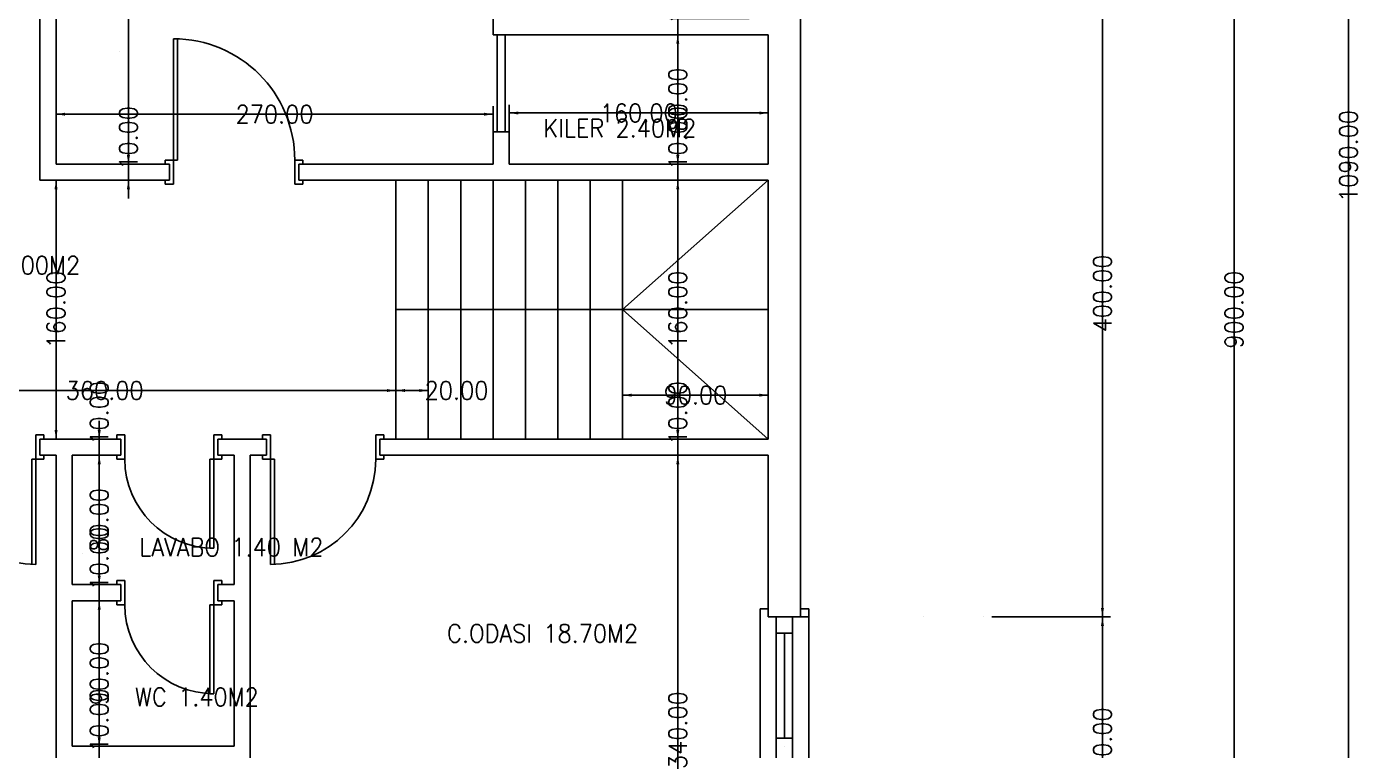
# Model space of a CAD drawing. Header units: millimetres. Extents: x -298 to 14912, y -1297 to 14957.
# Drawn here: x 6672 to 14912, y 2710 to 7185 of the extents above; entities that cross this region are included whole.
import ezdxf

# ---------------------------------------------------------------- set-up
doc = ezdxf.new("R2010")
doc.units = ezdxf.units.MM
doc.layers.get('0').update_dxf_attribs({"linetype": 'CONTINUOUS'})
doc.layers.add('DIMENSIONS', color=3, linetype='CONTINUOUS')
doc.styles.get("Standard").update_dxf_attribs({"font": 'STANDARD'})
doc.dimstyles.get("Standard").update_dxf_attribs({"dimtxt": 112, "dimasz": 56, "dimexe": 50, "dimexo": 50, "dimgap": 0.0625, "dimtad": 0, "dimtoh": 1, "dimdec": 4, "dimzin": 1, "dimdsep": 46, "dimtxsty": 'STANDARD', "dimcen": 0.09, "dimadec": 0, "dimazin": 0, "dimtfac": 1, "dimtdec": 4, "dimtofl": 0, "dimtmove": 0, "dimatfit": 3, "dimfxl": 1, "dimtolj": 1, "dimtzin": 0, "dimarcsym": 0})

# ---------------------------------------------------------------- blocks, each defined once
blk = doc.blocks.new('*D7')
at = {"layer": 'DIMENSIONS', "color": 0, "linetype": 'ByBlock', "lineweight": -2}
for p, q in [((11136.5, 4534.7), (10645.1, 4534.7)), ((10695.1, 1134.7), (10695.1, 4534.7)), ((11136.5, 1134.7), (10645.1, 1134.7))]:
    blk.add_line(p, q, dxfattribs=at)
for points in [[(10695.1, 4534.7), (10704.4, 4478.7), (10685.7, 4478.7)], [(10695.1, 1134.7), (10685.7, 1190.7), (10704.4, 1190.7)]]:
    blk.add_solid(points, dxfattribs=at)
at = {"layer": 'DIMENSIONS', "color": 0, "linetype": 'CONTINUOUS', "lineweight": -2, "insert": (10695.1, 2834.7), "char_height": 112, "width": 448, "attachment_point": 5, "rotation": 90}
blk.add_mtext('340.00', dxfattribs=at)
blk = doc.blocks.new('*D8')
at = {"layer": 'DIMENSIONS', "color": 0, "linetype": 'ByBlock', "lineweight": -2}
for p, q in [((10695.1, 4422.7), (10695.1, 4746.7)), ((11136.5, 4634.7), (10645.1, 4634.7)), ((11136.5, 4534.7), (10645.1, 4534.7))]:
    blk.add_line(p, q, dxfattribs=at)
for points in [[(10695.1, 4634.7), (10685.7, 4690.7), (10704.4, 4690.7)], [(10695.1, 4534.7), (10704.4, 4478.7), (10685.7, 4478.7)]]:
    blk.add_solid(points, dxfattribs=at)
at = {"layer": 'DIMENSIONS', "color": 0, "linetype": 'CONTINUOUS', "lineweight": -2, "insert": (10695.1, 4796.5), "char_height": 112, "width": 323.556, "attachment_point": 5, "rotation": 90}
blk.add_mtext('10.00', dxfattribs=at)
blk = doc.blocks.new('*D9')
at = {"layer": 'DIMENSIONS', "color": 0, "linetype": 'ByBlock', "lineweight": -2}
for p, q in [((11136.5, 6234.7), (10645.1, 6234.7)), ((10695.1, 4634.7), (10695.1, 6234.7)), ((11136.5, 4634.7), (10645.1, 4634.7))]:
    blk.add_line(p, q, dxfattribs=at)
for points in [[(10695.1, 6234.7), (10704.4, 6178.7), (10685.7, 6178.7)], [(10695.1, 4634.7), (10685.7, 4690.7), (10704.4, 4690.7)]]:
    blk.add_solid(points, dxfattribs=at)
at = {"layer": 'DIMENSIONS', "color": 0, "linetype": 'CONTINUOUS', "lineweight": -2, "insert": (10695.1, 5434.7), "char_height": 112, "width": 410.667, "attachment_point": 5, "rotation": 90}
blk.add_mtext('160.00', dxfattribs=at)
blk = doc.blocks.new('*D10')
at = {"layer": 'DIMENSIONS', "color": 0, "linetype": 'ByBlock', "lineweight": -2}
for p, q in [((10695.1, 6122.7), (10695.1, 6446.7)), ((11136.5, 6334.7), (10645.1, 6334.7)), ((11136.5, 6234.7), (10645.1, 6234.7))]:
    blk.add_line(p, q, dxfattribs=at)
for points in [[(10695.1, 6334.7), (10685.7, 6390.7), (10704.4, 6390.7)], [(10695.1, 6234.7), (10704.4, 6178.7), (10685.7, 6178.7)]]:
    blk.add_solid(points, dxfattribs=at)
at = {"layer": 'DIMENSIONS', "color": 0, "linetype": 'CONTINUOUS', "lineweight": -2, "insert": (10695.1, 6496.5), "char_height": 112, "width": 323.556, "attachment_point": 5, "rotation": 90}
blk.add_mtext('10.00', dxfattribs=at)
blk = doc.blocks.new('*D11')
at = {"layer": 'DIMENSIONS', "color": 0, "linetype": 'ByBlock', "lineweight": -2}
for p, q in [((11136.5, 7134.7), (10645.1, 7134.7)), ((10695.1, 6334.7), (10695.1, 7134.7)), ((11136.5, 6334.7), (10645.1, 6334.7))]:
    blk.add_line(p, q, dxfattribs=at)
for points in [[(10695.1, 7134.7), (10704.4, 7078.7), (10685.7, 7078.7)], [(10695.1, 6334.7), (10685.7, 6390.7), (10704.4, 6390.7)]]:
    blk.add_solid(points, dxfattribs=at)
at = {"layer": 'DIMENSIONS', "color": 0, "linetype": 'CONTINUOUS', "lineweight": -2, "insert": (10695.1, 6734.7), "char_height": 112, "width": 348.444, "attachment_point": 5, "rotation": 90}
blk.add_mtext('80.00', dxfattribs=at)
blk = doc.blocks.new('*D12')
at = {"layer": 'DIMENSIONS', "color": 0, "linetype": 'ByBlock', "lineweight": -2}
for p, q in [((10695.1, 7022.7), (10695.1, 7346.7)), ((11136.5, 7234.7), (10645.1, 7234.7)), ((11136.5, 7134.7), (10645.1, 7134.7))]:
    blk.add_line(p, q, dxfattribs=at)
for points in [[(10695.1, 7234.7), (10685.7, 7290.7), (10704.4, 7290.7)], [(10695.1, 7134.7), (10704.4, 7078.7), (10685.7, 7078.7)]]:
    blk.add_solid(points, dxfattribs=at)
at = {"layer": 'DIMENSIONS', "color": 0, "linetype": 'CONTINUOUS', "lineweight": -2, "insert": (10695.1, 7396.5), "char_height": 112, "width": 323.556, "attachment_point": 5, "rotation": 90}
blk.add_mtext('10.00', dxfattribs=at)
blk = doc.blocks.new('*D37')
at = {"layer": 'DIMENSIONS', "color": 0, "linetype": 'ByBlock', "lineweight": -2}
for p, q in [((7120.8, 4746.7), (7120.8, 4422.7)), ((7069.6, 4634.7), (7170.8, 4634.7)), ((7069.6, 4534.7), (7170.8, 4534.7))]:
    blk.add_line(p, q, dxfattribs=at)
for points in [[(7120.8, 4634.7), (7111.4, 4690.7), (7130.1, 4690.7)], [(7120.8, 4534.7), (7130.1, 4478.7), (7111.4, 4478.7)]]:
    blk.add_solid(points, dxfattribs=at)
at = {"layer": 'DIMENSIONS', "color": 0, "linetype": 'CONTINUOUS', "lineweight": -2, "insert": (7120.8, 4796.5), "char_height": 112, "width": 323.556, "attachment_point": 5, "rotation": 90}
blk.add_mtext('10.00', dxfattribs=at)
blk = doc.blocks.new('*D38')
at = {"layer": 'DIMENSIONS', "color": 0, "linetype": 'ByBlock', "lineweight": -2}
for p, q in [((7069.6, 4534.7), (7170.8, 4534.7)), ((7120.8, 4534.7), (7120.8, 3734.7)), ((7069.6, 3734.7), (7170.8, 3734.7))]:
    blk.add_line(p, q, dxfattribs=at)
for points in [[(7120.8, 4534.7), (7130.1, 4478.7), (7111.4, 4478.7)], [(7120.8, 3734.7), (7111.4, 3790.7), (7130.1, 3790.7)]]:
    blk.add_solid(points, dxfattribs=at)
at = {"layer": 'DIMENSIONS', "color": 0, "linetype": 'CONTINUOUS', "lineweight": -2, "insert": (7120.8, 4134.7), "char_height": 112, "width": 348.444, "attachment_point": 5, "rotation": 90}
blk.add_mtext('80.00', dxfattribs=at)
blk = doc.blocks.new('*D39')
at = {"layer": 'DIMENSIONS', "color": 0, "linetype": 'ByBlock', "lineweight": -2}
for p, q in [((7120.8, 3846.7), (7120.8, 3522.7)), ((7069.6, 3734.7), (7170.8, 3734.7)), ((7069.6, 3634.7), (7170.8, 3634.7))]:
    blk.add_line(p, q, dxfattribs=at)
for points in [[(7120.8, 3734.7), (7111.4, 3790.7), (7130.1, 3790.7)], [(7120.8, 3634.7), (7130.1, 3578.7), (7111.4, 3578.7)]]:
    blk.add_solid(points, dxfattribs=at)
at = {"layer": 'DIMENSIONS', "color": 0, "linetype": 'CONTINUOUS', "lineweight": -2, "insert": (7120.8, 3896.5), "char_height": 112, "width": 323.556, "attachment_point": 5, "rotation": 90}
blk.add_mtext('10.00', dxfattribs=at)
blk = doc.blocks.new('*D40')
at = {"layer": 'DIMENSIONS', "color": 0, "linetype": 'ByBlock', "lineweight": -2}
for p, q in [((7069.6, 3634.7), (7170.8, 3634.7)), ((7120.8, 3634.7), (7120.8, 2734.7)), ((7069.6, 2734.7), (7170.8, 2734.7))]:
    blk.add_line(p, q, dxfattribs=at)
for points in [[(7120.8, 3634.7), (7130.1, 3578.7), (7111.4, 3578.7)], [(7120.8, 2734.7), (7111.4, 2790.7), (7130.1, 2790.7)]]:
    blk.add_solid(points, dxfattribs=at)
at = {"layer": 'DIMENSIONS', "color": 0, "linetype": 'CONTINUOUS', "lineweight": -2, "insert": (7120.8, 3184.7), "char_height": 112, "width": 348.444, "attachment_point": 5, "rotation": 90}
blk.add_mtext('90.00', dxfattribs=at)
blk = doc.blocks.new('*D41')
at = {"layer": 'DIMENSIONS', "color": 0, "linetype": 'ByBlock', "lineweight": -2}
for p, q in [((7120.8, 2846.7), (7120.8, 2522.7)), ((7069.6, 2734.7), (7170.8, 2734.7)), ((7069.6, 2634.7), (7170.8, 2634.7))]:
    blk.add_line(p, q, dxfattribs=at)
for points in [[(7120.8, 2734.7), (7111.4, 2790.7), (7130.1, 2790.7)], [(7120.8, 2634.7), (7130.1, 2578.7), (7111.4, 2578.7)]]:
    blk.add_solid(points, dxfattribs=at)
at = {"layer": 'DIMENSIONS', "color": 0, "linetype": 'CONTINUOUS', "lineweight": -2, "insert": (7120.8, 2896.5), "char_height": 112, "width": 323.556, "attachment_point": 5, "rotation": 90}
blk.add_mtext('10.00', dxfattribs=at)
blk = doc.blocks.new('*D46')
at = {"layer": 'DIMENSIONS', "color": 0, "linetype": 'ByBlock', "lineweight": -2}
for p, q in [((5353.9, 4684.7), (5353.9, 4984.7)), ((8953.9, 4684.7), (8953.9, 4984.7)), ((5353.9, 4934.7), (8953.9, 4934.7))]:
    blk.add_line(p, q, dxfattribs=at)
for points in [[(5353.9, 4934.7), (5409.9, 4944), (5409.9, 4925.4)], [(8953.9, 4934.7), (8897.9, 4925.4), (8897.9, 4944)]]:
    blk.add_solid(points, dxfattribs=at)
at = {"layer": 'DIMENSIONS', "color": 0, "linetype": 'CONTINUOUS', "lineweight": -2, "insert": (7153.9, 4934.7), "char_height": 112, "width": 435.556, "attachment_point": 5}
blk.add_mtext('360.00', dxfattribs=at)
blk = doc.blocks.new('*D47')
at = {"layer": 'DIMENSIONS', "color": 0, "linetype": 'ByBlock', "lineweight": -2}
for p, q in [((8953.9, 4856.4), (8953.9, 4984.7)), ((9153.9, 4856.4), (9153.9, 4984.7)), ((8953.9, 4934.7), (9153.9, 4934.7))]:
    blk.add_line(p, q, dxfattribs=at)
for points in [[(8953.9, 4934.7), (9009.9, 4944), (9009.9, 4925.4)], [(9153.9, 4934.7), (9097.9, 4925.4), (9097.9, 4944)]]:
    blk.add_solid(points, dxfattribs=at)
at = {"layer": 'DIMENSIONS', "color": 0, "linetype": 'CONTINUOUS', "lineweight": -2, "insert": (9328.1, 4934.7), "char_height": 112, "width": 348.444, "attachment_point": 5}
blk.add_mtext('20.00', dxfattribs=at)
blk = doc.blocks.new('*D48')
at = {"layer": 'DIMENSIONS', "color": 0, "linetype": 'ByBlock', "lineweight": -2}
for p, q in [((10353.9, 4883.7), (10353.9, 4956)), ((11253.9, 4883.7), (11253.9, 4956)), ((10353.9, 4906), (11253.9, 4906))]:
    blk.add_line(p, q, dxfattribs=at)
for points in [[(10353.9, 4906), (10409.9, 4915.3), (10409.9, 4896.6)], [(11253.9, 4906), (11197.9, 4896.6), (11197.9, 4915.3)]]:
    blk.add_solid(points, dxfattribs=at)
at = {"layer": 'DIMENSIONS', "color": 0, "linetype": 'CONTINUOUS', "lineweight": -2, "insert": (10803.9, 4906), "char_height": 112, "width": 348.444, "attachment_point": 5}
blk.add_mtext('90.00', dxfattribs=at)
blk = doc.blocks.new('*D49')
at = {"layer": 'DIMENSIONS', "color": 0, "linetype": 'ByBlock', "lineweight": -2}
for p, q in [((6803.9, 6234.7), (6903.9, 6234.7)), ((6853.9, 4634.7), (6853.9, 6234.7)), ((6803.9, 4634.7), (6903.9, 4634.7))]:
    blk.add_line(p, q, dxfattribs=at)
for points in [[(6853.9, 6234.7), (6863.2, 6178.7), (6844.5, 6178.7)], [(6853.9, 4634.7), (6844.5, 4690.7), (6863.2, 4690.7)]]:
    blk.add_solid(points, dxfattribs=at)
at = {"layer": 'DIMENSIONS', "color": 0, "linetype": 'CONTINUOUS', "lineweight": -2, "insert": (6853.9, 5434.7), "char_height": 112, "width": 410.667, "attachment_point": 5, "rotation": 90}
blk.add_mtext('160.00', dxfattribs=at)
blk = doc.blocks.new('*D50')
at = {"layer": 'DIMENSIONS', "color": 0, "linetype": 'ByBlock', "lineweight": -2}
for p, q in [((9653.9, 6384.7), (9653.9, 6700.8)), ((11253.9, 6384.7), (11253.9, 6700.8)), ((9653.9, 6650.8), (11253.9, 6650.8))]:
    blk.add_line(p, q, dxfattribs=at)
for points in [[(9653.9, 6650.8), (9709.9, 6660.1), (9709.9, 6641.4)], [(11253.9, 6650.8), (11197.9, 6641.4), (11197.9, 6660.1)]]:
    blk.add_solid(points, dxfattribs=at)
at = {"layer": 'DIMENSIONS', "color": 0, "linetype": 'CONTINUOUS', "lineweight": -2, "insert": (10453.9, 6650.8), "char_height": 112, "width": 410.667, "attachment_point": 5}
blk.add_mtext('160.00', dxfattribs=at)
blk = doc.blocks.new('*D51')
at = {"layer": 'DIMENSIONS', "color": 0, "linetype": 'ByBlock', "lineweight": -2}
for p, q in [((7301, 6122.7), (7301, 6446.7)), ((7293.7, 6334.7), (7351, 6334.7)), ((7293.7, 6234.7), (7351, 6234.7))]:
    blk.add_line(p, q, dxfattribs=at)
for points in [[(7301, 6334.7), (7291.7, 6390.7), (7310.4, 6390.7)], [(7301, 6234.7), (7310.4, 6178.7), (7291.7, 6178.7)]]:
    blk.add_solid(points, dxfattribs=at)
at = {"layer": 'DIMENSIONS', "color": 0, "linetype": 'CONTINUOUS', "lineweight": -2, "insert": (7301, 6496.5), "char_height": 112, "width": 323.556, "attachment_point": 5, "rotation": 90}
blk.add_mtext('10.00', dxfattribs=at)
blk = doc.blocks.new('*D52')
at = {"layer": 'DIMENSIONS', "color": 0, "linetype": 'ByBlock', "lineweight": -2}
for p, q in [((7293.7, 9734.7), (7351, 9734.7)), ((7301, 6334.7), (7301, 9734.7)), ((7293.7, 6334.7), (7351, 6334.7))]:
    blk.add_line(p, q, dxfattribs=at)
for points in [[(7301, 9734.7), (7310.4, 9678.7), (7291.7, 9678.7)], [(7301, 6334.7), (7291.7, 6390.7), (7310.4, 6390.7)]]:
    blk.add_solid(points, dxfattribs=at)
at = {"layer": 'DIMENSIONS', "color": 0, "linetype": 'CONTINUOUS', "lineweight": -2, "insert": (7301, 8034.7), "char_height": 112, "width": 448, "attachment_point": 5, "rotation": 90}
blk.add_mtext('340.00', dxfattribs=at)
blk = doc.blocks.new('*D56')
at = {"layer": 'DIMENSIONS', "color": 0, "linetype": 'ByBlock', "lineweight": -2}
for p, q in [((6853.9, 6384.7), (6853.9, 6693.3)), ((9553.9, 6384.7), (9553.9, 6693.3)), ((6853.9, 6643.3), (9553.9, 6643.3))]:
    blk.add_line(p, q, dxfattribs=at)
for points in [[(6853.9, 6643.3), (6909.9, 6652.6), (6909.9, 6634)], [(9553.9, 6643.3), (9497.9, 6634), (9497.9, 6652.6)]]:
    blk.add_solid(points, dxfattribs=at)
at = {"layer": 'DIMENSIONS', "color": 0, "linetype": 'CONTINUOUS', "lineweight": -2, "insert": (8203.9, 6643.3), "char_height": 112, "width": 435.556, "attachment_point": 5}
blk.add_mtext('270.00', dxfattribs=at)
blk = doc.blocks.new('*D86')
at = {"layer": 'DIMENSIONS', "color": 0, "linetype": 'ByBlock', "lineweight": -2}
for p, q in [((12634.9, 7534.7), (13368.6, 7534.7)), ((13318.6, 7534.7), (13318.6, 3534.7)), ((12634.9, 3534.7), (13368.6, 3534.7))]:
    blk.add_line(p, q, dxfattribs=at)
for points in [[(13318.6, 7534.7), (13327.9, 7478.7), (13309.3, 7478.7)], [(13318.6, 3534.7), (13309.3, 3590.7), (13327.9, 3590.7)]]:
    blk.add_solid(points, dxfattribs=at)
at = {"layer": 'DIMENSIONS', "color": 0, "linetype": 'CONTINUOUS', "lineweight": -2, "insert": (13318.6, 5534.7), "char_height": 112, "width": 448, "attachment_point": 5, "rotation": 90}
blk.add_mtext('400.00', dxfattribs=at)
blk = doc.blocks.new('*D87')
at = {"layer": 'DIMENSIONS', "color": 0, "linetype": 'ByBlock', "lineweight": -2}
for p, q in [((12634.9, 3534.7), (13368.6, 3534.7)), ((13318.6, 3534.7), (13318.6, 1934.7)), ((12634.9, 1934.7), (13368.6, 1934.7))]:
    blk.add_line(p, q, dxfattribs=at)
for points in [[(13318.6, 3534.7), (13327.9, 3478.7), (13309.3, 3478.7)], [(13318.6, 1934.7), (13309.3, 1990.7), (13327.9, 1990.7)]]:
    blk.add_solid(points, dxfattribs=at)
at = {"layer": 'DIMENSIONS', "color": 0, "linetype": 'CONTINUOUS', "lineweight": -2, "insert": (13318.6, 2734.7), "char_height": 112, "width": 410.667, "attachment_point": 5, "rotation": 90}
blk.add_mtext('160.00', dxfattribs=at)
blk = doc.blocks.new('*D91')
at = {"layer": 'DIMENSIONS', "color": 0, "linetype": 'ByBlock', "lineweight": -2}
for p, q in [((13754.8, 9934.7), (14181.7, 9934.7)), ((14131.7, 9934.7), (14131.7, 934.7)), ((13754.8, 934.7), (14181.7, 934.7))]:
    blk.add_line(p, q, dxfattribs=at)
for points in [[(14131.7, 9934.7), (14141, 9878.7), (14122.3, 9878.7)], [(14131.7, 934.7), (14122.3, 990.7), (14141, 990.7)]]:
    blk.add_solid(points, dxfattribs=at)
at = {"layer": 'DIMENSIONS', "color": 0, "linetype": 'CONTINUOUS', "lineweight": -2, "insert": (14131.7, 5434.7), "char_height": 112, "width": 435.556, "attachment_point": 5, "rotation": 90}
blk.add_mtext('900.00', dxfattribs=at)
blk = doc.blocks.new('*D92')
at = {"layer": 'DIMENSIONS', "color": 0, "linetype": 'ByBlock', "lineweight": -2}
for p, q in [((14181.7, 11834.7), (14888.4, 11834.7)), ((14838.4, 11834.7), (14838.4, 934.7)), ((14181.7, 934.7), (14888.4, 934.7))]:
    blk.add_line(p, q, dxfattribs=at)
for points in [[(14838.4, 11834.7), (14847.7, 11778.7), (14829, 11778.7)], [(14838.4, 934.7), (14829, 990.7), (14847.7, 990.7)]]:
    blk.add_solid(points, dxfattribs=at)
at = {"layer": 'DIMENSIONS', "color": 0, "linetype": 'CONTINUOUS', "lineweight": -2, "insert": (14838.4, 6384.7), "char_height": 112, "width": 497.778, "attachment_point": 5, "rotation": 90}
blk.add_mtext('1090.00', dxfattribs=at)

msp = doc.modelspace()

# ---------------------------------------------------------------- linework, layer by layer
at = {"linetype": 'CONTINUOUS'}
for p, q in [((6753.8612, 11234.7006), (6753.8612, 6234.7006)), ((6853.8612, 9734.7006), (6853.8612, 6334.7006)), ((11453.8612, 3534.7006), (11453.8612, 7534.7006)), ((9553.8612, 7134.7006), (9553.8612, 7234.7006)), ((7578.8612, 6359.7006), (7578.8612, 7109.7006)), ((7603.8612, 6359.7006), (7603.8612, 7109.7006)), ((9653.8612, 7134.7006), (9553.8612, 7134.7006)), ((9553.8612, 7134.7006), (9553.8612, 7134.7006)), ((9553.8612, 7134.7006), (9553.8612, 7134.7006)), ((9578.8612, 7134.7006), (9578.8612, 7134.7006)), ((9578.8612, 7134.7006), (9578.8612, 6534.7006)), ((9628.8612, 7134.7006), (9628.8612, 7134.7006)), ((9628.8612, 7134.7006), (9628.8612, 6534.7006)), ((9653.8612, 7134.7006), (9653.8612, 7134.7006)), ((9653.8612, 7134.7006), (11253.8612, 7134.7006)), ((9653.8612, 7134.7006), (9653.8612, 7134.7006)), ((9653.8612, 7134.7006), (9653.8612, 7134.7006)), ((9653.8612, 7134.7006), (9653.8612, 7134.7006)), ((9653.8612, 7134.7006), (9653.8612, 7134.7006)), ((9653.8612, 7134.7006), (9653.8612, 7134.7006)), ((11186.4525, 7134.7006), (11186.4525, 7134.7006)), ((11186.4525, 7134.7006), (11186.4525, 7134.7006)), ((11253.8612, 7134.7006), (11253.8612, 7134.7006)), ((11253.8612, 6334.7006), (11253.8612, 7134.7006)), ((11253.8612, 7134.7006), (11253.8612, 7134.7006)), ((11453.8612, 7134.7006), (11453.8612, 7134.7006)), ((7243.6774, 7030.6341), (7243.6774, 7030.6341)), ((7243.6774, 7030.6341), (7243.6774, 7030.6341)), ((9578.8612, 6650.7712), (9578.8612, 6650.7712)), ((9578.8612, 6650.7712), (9578.8612, 6650.7712)), ((9628.8612, 6650.7712), (9628.8612, 6650.7712)), ((9628.8612, 6650.7712), (9628.8612, 6650.7712)), ((11253.8612, 6650.7712), (11253.8612, 6650.7712)), ((11253.8612, 6650.7712), (11253.8612, 6650.7712)), ((11453.8612, 6650.7712), (11453.8612, 6650.7712)), ((9653.8612, 6534.7006), (9553.8612, 6534.7006)), ((9553.8612, 6534.7006), (9553.8612, 6334.7006)), ((9653.8612, 6534.7006), (9653.8612, 6534.7006)), ((9653.8612, 6534.7006), (9653.8612, 6534.7006)), ((9653.8612, 6534.7006), (9653.8612, 6334.7006)), ((7578.8612, 6359.7006), (7528.8612, 6359.7006)), ((7528.8612, 6359.7006), (7528.8612, 6334.7006)), ((7578.8612, 6209.7006), (7578.8612, 6359.7006)), ((7578.8612, 6359.7006), (7578.8612, 6359.7006)), ((7578.8612, 6359.7006), (7578.8612, 6359.7006)), ((7603.8612, 6359.7006), (7578.8612, 6359.7006)), ((8378.8612, 6359.7006), (8328.8612, 6359.7006)), ((8328.8612, 6359.7006), (8328.8612, 6209.7006)), ((8378.8612, 6334.7006), (8378.8612, 6359.7006)), ((6753.8612, 6334.7006), (6753.8612, 6334.7006)), ((7553.8612, 6334.7006), (6853.8612, 6334.7006)), ((6853.8612, 6334.7006), (6853.8612, 6334.7006)), ((7243.6774, 6334.7006), (7243.6774, 6334.7006)), ((7243.6774, 6334.7006), (7243.6774, 6334.7006)), ((7553.8612, 6234.7006), (7553.8612, 6334.7006)), ((7553.8612, 6334.7006), (7553.8612, 6334.7006)), ((8353.8612, 6234.7006), (8353.8612, 6334.7006)), ((8353.8612, 6334.7006), (8853.8612, 6334.7006)), ((8353.8612, 6334.7006), (8378.8612, 6334.7006)), ((8853.8612, 6334.7006), (9553.8612, 6334.7006)), ((9553.8612, 6334.7006), (9553.8612, 6334.7006)), ((11253.8612, 6334.7006), (9653.8612, 6334.7006)), ((9653.8612, 6334.7006), (9653.8612, 6334.7006)), ((9653.8612, 6334.7006), (9653.8612, 6334.7006)), ((9653.8612, 6334.7006), (9653.8612, 6334.7006)), ((9653.8612, 6334.7006), (9653.8612, 6334.7006)), ((9653.8612, 6334.7006), (9653.8612, 6334.7006)), ((9653.8612, 6334.7006), (11253.8612, 6334.7006)), ((9653.8612, 6334.7006), (9653.8612, 6334.7006)), ((9653.8612, 6334.7006), (9653.8612, 6334.7006)), ((9653.8612, 6334.7006), (9653.8612, 6334.7006)), ((9653.8612, 6334.7006), (9653.8612, 6334.7006)), ((11186.4525, 6334.7006), (11186.4525, 6334.7006)), ((11186.4525, 6334.7006), (11186.4525, 6334.7006)), ((11186.4525, 6334.7006), (11186.4525, 6334.7006)), ((11186.4525, 6334.7006), (11186.4525, 6334.7006)), ((11186.4525, 6334.7006), (11186.4525, 6334.7006)), ((11253.8612, 6334.7006), (11253.8612, 6334.7006)), ((11253.8612, 6334.7006), (11253.8612, 6334.7006)), ((6753.8612, 6234.7006), (7553.8612, 6234.7006)), ((6853.8612, 6234.7006), (6853.8612, 6234.7006)), ((7243.6774, 6234.7006), (7243.6774, 6234.7006)), ((7243.6774, 6234.7006), (7243.6774, 6234.7006)), ((7553.8612, 6234.7006), (7528.8612, 6234.7006)), ((7528.8612, 6234.7006), (7528.8612, 6209.7006)), ((7528.8612, 6209.7006), (7578.8612, 6209.7006)), ((8328.8612, 6209.7006), (8353.8612, 6209.7006)), ((8853.8612, 6234.7006), (8353.8612, 6234.7006)), ((8353.8612, 6209.7006), (8378.8612, 6209.7006)), ((8378.8612, 6209.7006), (8378.8612, 6234.7006)), ((8378.8612, 6209.7006), (8378.8612, 6209.7006)), ((8853.8612, 6234.7006), (11253.8612, 6234.7006)), ((8953.8612, 4634.7006), (8953.8612, 6234.7006)), ((9153.8612, 4634.7006), (9153.8612, 6234.7006)), ((9353.8612, 4634.7006), (9353.8612, 6234.7006)), ((9553.8612, 4634.7006), (9553.8612, 6234.7006)), ((9653.8612, 6234.7006), (9653.8612, 6234.7006)), ((9753.8612, 4634.7006), (9753.8612, 6234.7006)), ((9953.8612, 4634.7006), (9953.8612, 6234.7006)), ((10153.8612, 4634.7006), (10153.8612, 6234.7006)), ((10353.8612, 4634.7006), (10353.8612, 6234.7006)), ((10353.8612, 5434.7006), (11253.8612, 6234.7006)), ((11186.4525, 6234.7006), (11186.4525, 6234.7006)), ((11186.4525, 6234.7006), (11186.4525, 6234.7006)), ((11253.8612, 4634.7006), (11253.8612, 6234.7006)), ((11186.4525, 6174.7817), (11186.4525, 6174.7817)), ((11186.4525, 6174.7817), (11186.4525, 6174.7817)), ((11253.8612, 5434.7006), (8953.8612, 5434.7006)), ((10353.8612, 5434.7006), (11253.8612, 4634.7006)), ((11186.4525, 5434.7006), (11186.4525, 5434.7006)), ((11186.4525, 5434.7006), (11186.4525, 5434.7006)), ((8953.8612, 4934.7006), (8953.8612, 4934.7006)), ((10353.8612, 4833.6956), (10353.8612, 4833.6956)), ((11253.8612, 4833.6956), (11253.8612, 4833.6956)), ((11453.8612, 4833.6956), (11453.8612, 4833.6956)), ((6728.8612, 4509.7006), (6728.8612, 4659.7006)), ((6728.8612, 4659.7006), (6753.8612, 4659.7006)), ((6753.8612, 4659.7006), (6778.8612, 4659.7006)), ((6753.8612, 4534.7006), (6753.8612, 4634.7006)), ((6753.8612, 4634.7006), (6853.8612, 4634.7006)), ((6778.8612, 4659.7006), (6778.8612, 4659.7006)), ((6778.8612, 4659.7006), (6778.8612, 4634.7006)), ((6853.8612, 4634.7006), (6953.8612, 4634.7006)), ((6853.8612, 4634.7006), (6853.8612, 4634.7006)), ((6853.8612, 4634.7006), (6853.8612, 4634.7006)), ((7053.8612, 4634.7006), (6953.8612, 4634.7006)), ((6953.8612, 4634.7006), (6953.8612, 4634.7006)), ((6953.8612, 4634.7006), (6953.8612, 4634.7006)), ((7019.618, 4634.7006), (7019.618, 4634.7006)), ((7053.8612, 4634.7006), (7253.8612, 4634.7006)), ((7053.8612, 4634.7006), (7053.8612, 4634.7006)), ((7053.8612, 4634.7006), (7053.8612, 4634.7006)), ((7253.8612, 4659.7006), (7228.8612, 4659.7006)), ((7228.8612, 4659.7006), (7228.8612, 4659.7006)), ((7228.8612, 4659.7006), (7228.8612, 4634.7006)), ((7278.8612, 4659.7006), (7253.8612, 4659.7006)), ((7253.8612, 4534.7006), (7253.8612, 4634.7006)), ((7278.8612, 4509.7006), (7278.8612, 4659.7006)), ((7828.8612, 4509.7006), (7828.8612, 4659.7006)), ((7828.8612, 4659.7006), (7853.8612, 4659.7006)), ((7853.8612, 4659.7006), (7878.8612, 4659.7006)), ((7853.8612, 4534.7006), (7853.8612, 4634.7006)), ((7853.8612, 4634.7006), (7953.8612, 4634.7006)), ((7878.8612, 4659.7006), (7878.8612, 4659.7006)), ((7878.8612, 4659.7006), (7878.8612, 4634.7006)), ((7953.8612, 4634.7006), (7953.8612, 4634.7006)), ((7953.8612, 4634.7006), (8153.8612, 4634.7006)), ((8153.8612, 4659.7006), (8128.8612, 4659.7006)), ((8128.8612, 4659.7006), (8128.8612, 4659.7006)), ((8128.8612, 4659.7006), (8128.8612, 4634.7006)), ((8178.8612, 4659.7006), (8153.8612, 4659.7006)), ((8153.8612, 4634.7006), (8153.8612, 4534.7006)), ((8178.8612, 4509.7006), (8178.8612, 4659.7006)), ((8828.8612, 4509.7006), (8828.8612, 4659.7006)), ((8828.8612, 4659.7006), (8878.8612, 4659.7006)), ((8853.8612, 4534.7006), (8853.8612, 4634.7006)), ((8853.8612, 4634.7006), (11253.8612, 4634.7006)), ((8878.8612, 4659.7006), (8878.8612, 4659.7006)), ((8878.8612, 4659.7006), (8878.8612, 4634.7006)), ((11186.4525, 4694.6194), (11186.4525, 4694.6194)), ((11186.4525, 4694.6194), (11186.4525, 4694.6194)), ((11186.4525, 4634.7006), (11186.4525, 4634.7006)), ((11186.4525, 4634.7006), (11186.4525, 4634.7006)), ((11253.8612, 4634.7006), (11253.8612, 4634.7006)), ((11253.8612, 4634.7006), (11253.8612, 4634.7006)), ((6853.8612, 4534.7006), (6753.8612, 4534.7006)), ((6753.8612, 4534.7006), (6778.8612, 4534.7006)), ((6778.8612, 4534.7006), (6778.8612, 4509.7006)), ((6853.8612, 1134.7006), (6853.8612, 4534.7006)), ((6853.8612, 4534.7006), (6853.8612, 4534.7006)), ((6853.8612, 4534.7006), (6853.8612, 4534.7006)), ((6853.8612, 4534.7006), (6853.8612, 4534.7006)), ((6853.8612, 4534.7006), (6853.8612, 4534.7006)), ((6853.8612, 4534.7006), (6853.8612, 4534.7006)), ((6953.8612, 4534.7006), (6953.8612, 4534.7006)), ((6953.8612, 4534.7006), (7053.8612, 4534.7006)), ((6953.8612, 4534.7006), (6953.8612, 4534.7006)), ((6953.8612, 4534.7006), (6953.8612, 3734.7006)), ((7019.618, 4534.7006), (7019.618, 4534.7006)), ((7019.618, 4534.7006), (7019.618, 4534.7006)), ((7253.8612, 4534.7006), (7053.8612, 4534.7006)), ((7053.8612, 4534.7006), (7053.8612, 4534.7006)), ((7053.8612, 4534.7006), (7053.8612, 4534.7006)), ((7253.8612, 4534.7006), (7228.8612, 4534.7006)), ((7228.8612, 4534.7006), (7228.8612, 4509.7006)), ((7253.8612, 4534.7006), (7253.8612, 4534.7006)), ((7253.8612, 4534.7006), (7253.8612, 4534.7006)), ((7953.8612, 4534.7006), (7853.8612, 4534.7006)), ((7853.8612, 4534.7006), (7878.8612, 4534.7006)), ((7878.8612, 4534.7006), (7878.8612, 4509.7006)), ((7953.8612, 4534.7006), (7953.8612, 4534.7006)), ((7953.8612, 4534.7006), (7953.8612, 4534.7006)), ((7953.8612, 3734.7006), (7953.8612, 4534.7006)), ((7953.8612, 4534.7006), (7953.8612, 4534.7006)), ((8053.8612, 4534.7006), (8053.8612, 4534.7006)), ((8153.8612, 4534.7006), (8053.8612, 4534.7006)), ((8053.8612, 4534.7006), (8053.8612, 4534.7006)), ((8053.8612, 4534.7006), (8053.8612, 4534.7006)), ((8053.8612, 4534.7006), (8053.8612, 4534.7006)), ((8053.8612, 4534.7006), (8053.8612, 4111.5721)), ((8153.8612, 4534.7006), (8128.8612, 4534.7006)), ((8128.8612, 4534.7006), (8128.8612, 4509.7006)), ((8153.8612, 4534.7006), (8153.8612, 4534.7006)), ((8853.8612, 4534.7006), (11253.8612, 4534.7006)), ((8853.8612, 4534.7006), (8878.8612, 4534.7006)), ((8878.8612, 4534.7006), (8878.8612, 4509.7006)), ((11186.4525, 4534.7006), (11186.4525, 4534.7006)), ((11186.4525, 4534.7006), (11186.4525, 4534.7006)), ((11253.8612, 3534.7006), (11253.8612, 4534.7006)), ((11253.8612, 4534.7006), (11253.8612, 4534.7006)), ((6703.8612, 4509.7006), (6703.8612, 3859.7006)), ((6703.8612, 4509.7006), (6728.8612, 4509.7006)), ((6778.8612, 4509.7006), (6728.8612, 4509.7006)), ((6728.8612, 4509.7006), (6728.8612, 3859.7006)), ((7228.8612, 4509.7006), (7278.8612, 4509.7006)), ((7803.8612, 4509.7006), (7803.8612, 3959.7006)), ((7803.8612, 4509.7006), (7828.8612, 4509.7006)), ((7878.8612, 4509.7006), (7828.8612, 4509.7006)), ((7828.8612, 4509.7006), (7828.8612, 3959.7006)), ((7828.8612, 4509.7006), (7828.8612, 3959.7006)), ((8128.8612, 4509.7006), (8178.8612, 4509.7006)), ((8178.8612, 4509.7006), (8178.8612, 3859.7006)), ((8203.8612, 4509.7006), (8178.8612, 4509.7006)), ((8203.8612, 4509.7006), (8203.8612, 3859.7006)), ((8878.8612, 4509.7006), (8828.8612, 4509.7006)), ((8053.8612, 4111.5721), (8053.8612, 4007.8291)), ((7828.8612, 3959.7006), (7803.8612, 3959.7006)), ((8053.8612, 4007.8291), (8053.8612, 3107.8291)), ((7019.618, 3928.3569), (7019.618, 3928.3569)), ((7019.618, 3928.3569), (7019.618, 3928.3569)), ((6953.8612, 3734.7006), (6953.8612, 3734.7006)), ((6953.8612, 3734.7006), (6953.8612, 3734.7006)), ((6953.8612, 3734.7006), (7253.8612, 3734.7006)), ((7019.618, 3734.7006), (7019.618, 3734.7006)), ((7019.618, 3734.7006), (7019.618, 3734.7006)), ((7253.8612, 3759.7006), (7228.8612, 3759.7006)), ((7228.8612, 3759.7006), (7228.8612, 3734.7006)), ((7278.8612, 3759.7006), (7253.8612, 3759.7006)), ((7253.8612, 3734.7006), (7253.8612, 3634.7006)), ((7253.8612, 3734.7006), (7253.8612, 3734.7006)), ((7278.8612, 3609.7006), (7278.8612, 3759.7006)), ((7828.8612, 3609.7006), (7828.8612, 3759.7006)), ((7828.8612, 3759.7006), (7853.8612, 3759.7006)), ((7853.8612, 3759.7006), (7878.8612, 3759.7006)), ((7853.8612, 3734.7006), (7853.8612, 3734.7006)), ((7853.8612, 3734.7006), (7853.8612, 3734.7006)), ((7853.8612, 3734.7006), (7853.8612, 3634.7006)), ((7853.8612, 3734.7006), (7853.8612, 3734.7006)), ((7853.8612, 3734.7006), (7953.8612, 3734.7006)), ((7878.8612, 3759.7006), (7878.8612, 3734.7006)), ((7953.8612, 3734.7006), (7953.8612, 3734.7006)), ((7953.8612, 3734.7006), (7953.8612, 3734.7006)), ((7953.8612, 3734.7006), (7953.8612, 3734.7006)), ((6953.8612, 3634.7006), (6953.8612, 2734.7006)), ((6953.8612, 3634.7006), (6953.8612, 3634.7006)), ((6953.8612, 3634.7006), (6953.8612, 3634.7006)), ((6953.8612, 3634.7006), (7253.8612, 3634.7006)), ((7019.618, 3634.7006), (7019.618, 3634.7006)), ((7019.618, 3634.7006), (7019.618, 3634.7006)), ((7228.8612, 3634.7006), (7228.8612, 3609.7006)), ((7853.8612, 3634.7006), (7953.8612, 3634.7006)), ((7878.8612, 3634.7006), (7878.8612, 3609.7006)), ((7953.8612, 2734.7006), (7953.8612, 3634.7006)), ((7953.8612, 3634.7006), (7953.8612, 3634.7006)), ((7953.8612, 3634.7006), (7953.8612, 3634.7006)), ((7228.8612, 3609.7006), (7278.8612, 3609.7006)), ((7803.8612, 3609.7006), (7803.8612, 3059.7006)), ((7803.8612, 3609.7006), (7828.8612, 3609.7006)), ((7878.8612, 3609.7006), (7828.8612, 3609.7006)), ((7828.8612, 3609.7006), (7828.8612, 3059.7006)), ((7828.8612, 3609.7006), (7828.8612, 3059.7006)), ((11203.8612, 1884.7006), (11203.8612, 3584.7006)), ((11203.8612, 3584.7006), (11203.8612, 3584.7006)), ((11203.8612, 3584.7006), (11253.8612, 3584.7006)), ((11503.8612, 3584.7006), (11453.8612, 3584.7006)), ((11503.8612, 1884.7006), (11503.8612, 3584.7006)), ((11503.8612, 3584.7006), (11503.8612, 3584.7006)), ((11453.8612, 3534.7006), (11253.8612, 3534.7006)), ((11253.8612, 3534.7006), (11253.8612, 3534.7006)), ((11303.8612, 3534.7006), (11303.8612, 1934.7006)), ((11353.8612, 3534.7006), (11353.8612, 3534.7006)), ((11403.8612, 3534.7006), (11403.8612, 1934.7006)), ((11453.8612, 3534.7006), (11453.8612, 3534.7006)), ((11453.8612, 3534.7006), (11453.8612, 3534.7006)), ((11453.8612, 3534.7006), (11453.8612, 3534.7006)), ((11453.8612, 3534.7006), (11503.8612, 3534.7006)), ((11503.8612, 3534.7006), (11503.8612, 3534.7006)), ((11503.8612, 3534.7006), (11503.8612, 3534.7006)), ((11503.8612, 3534.7006), (11503.8612, 3534.7006)), ((12213.7439, 3534.7006), (12213.7439, 3534.7006)), ((12584.8706, 3534.7006), (12584.8706, 3534.7006)), ((12584.8706, 3534.7006), (12584.8706, 3534.7006)), ((12584.8706, 3534.7006), (12584.8706, 3534.7006)), ((11353.8612, 3434.7006), (11303.8612, 3434.7006)), ((11303.8612, 3434.7006), (11303.8612, 3434.7006)), ((11403.8612, 3434.7006), (11353.8612, 3434.7006)), ((11353.8612, 3434.7006), (11353.8612, 3434.7006)), ((11353.8612, 3434.7006), (11353.8612, 3434.7006)), ((11353.8612, 3434.7006), (11353.8612, 3434.7006)), ((11353.8612, 3434.7006), (11353.8612, 3434.7006)), ((11353.8612, 3434.7006), (11353.8612, 3434.7006)), ((11353.8612, 3434.7006), (11353.8612, 2784.7006)), ((7828.8612, 3059.7006), (7803.8612, 3059.7006)), ((8053.8612, 3107.8291), (8053.8612, 3107.8291)), ((8053.8612, 3107.8291), (8053.8612, 1834.7006)), ((6953.8612, 2734.7006), (6953.8612, 2734.7006)), ((6953.8612, 2734.7006), (6953.8612, 2734.7006)), ((6953.8612, 2734.7006), (7953.8612, 2734.7006)), ((7019.618, 2734.7006), (7019.618, 2734.7006)), ((7019.618, 2734.7006), (7019.618, 2734.7006)), ((7953.8612, 2734.7006), (7953.8612, 2734.7006)), ((8053.8612, 2734.7006), (8053.8612, 2734.7006)), ((11303.8612, 2784.7006), (11403.8612, 2784.7006)), ((11303.8612, 2734.7006), (11303.8612, 2734.7006)), ((11353.8612, 2784.7006), (11353.8612, 2784.7006)), ((11353.8612, 2734.7006), (11353.8612, 2734.7006)), ((11403.8612, 2734.7006), (11403.8612, 2734.7006)), ((11403.8612, 2734.7006), (11403.8612, 2734.7006))]:
    msp.add_line(p, q, dxfattribs=at)
for centre, radius, start, end in [((7578.8612, 6359.7006), 750, -360, -270), ((6728.8612, 4509.7006), 650, -180, -90), ((7828.8612, 4509.7006), 550, -180, -90), ((8178.8612, 4509.7006), 650, -90, 0), ((7828.8612, 3609.7006), 550, -180, -90)]:
    msp.add_arc(centre, radius, start, end, dxfattribs=at)

# ---------------------------------------------------------------- texts
for s, p in [('KILER 2.40M2', (9864.451, 6500.8583)), ('ANTRE 8.00M2', (6014.5496, 5653.4689)), ('LAVABO 1.40 M2', (7368.2413, 3910.2489)), ('C.ODASI 18.70M2', (9269.7072, 3376.4604)), ('WC 1.40M2', (7341.3099, 2983.7761))]:
    msp.add_text(s, height=112).set_placement(p)

# ---------------------------------------------------------------- dimensions: what is measured, and where the dimension line sits
at = {"layer": 'DIMENSIONS'}
for p1, p2, distance, text, picture, middle in [((14131.6535, 11834.7006), (14131.6535, 934.7006), 706.6986, '1090.00', '*D92', (14838.3521, 6384.7006)), ((13704.8242, 9934.7006), (13704.8242, 934.7006), 426.8293, '900.00', '*D91', (14131.6535, 5434.7006)), ((7243.6774, 6334.7006), (7243.6774, 9734.7006), -57.3709, '340.00', '*D52', (7301.0483, 8034.7006)), ((11186.4525, 7134.7006), (11186.4525, 7234.7006), 491.3977, '10.00', '*D12', (10695.0548, 7184.7006)), ((12584.8706, 7534.7006), (12584.8706, 3534.7006), 733.7469, '400.00', '*D86', (13318.6175, 5534.7006)), ((11186.4525, 6334.7006), (11186.4525, 7134.7006), 491.3977, '80.00', '*D11', (10695.0548, 6734.7006)), ((6853.8612, 6334.7006), (9553.8612, 6334.7006), 308.5974, '270.00', '*D56', (8203.8612, 6643.298)), ((7243.6774, 6234.7006), (7243.6774, 6334.7006), -57.3709, '10.00', '*D51', (7301.0483, 6284.7006)), ((9653.8612, 6334.7006), (11253.8612, 6334.7006), 316.0706, '160.00', '*D50', (10453.8612, 6650.7712)), ((11186.4525, 6234.7006), (11186.4525, 6334.7006), 491.3977, '10.00', '*D10', (10695.0548, 6284.7006)), ((6753.8612, 4634.7006), (6753.8612, 6234.7006), -100, '160.00', '*D49', (6853.8612, 5434.7006)), ((11186.4525, 4634.7006), (11186.4525, 6234.7006), 491.3977, '160.00', '*D9', (10695.0548, 5434.7006)), ((5353.8612, 4634.7006), (8953.8612, 4634.7006), 300, '360.00', '*D46', (7153.8612, 4934.7006)), ((7019.618, 4634.7006), (7019.618, 4534.7006), 101.1532, '10.00', '*D37', (7120.7712, 4584.7006)), ((8953.8612, 4806.4396), (9153.8612, 4806.4396), 128.261, '20.00', '*D47', (9053.8612, 4934.7006)), ((10353.8612, 4833.6956), (11253.8612, 4833.6956), 72.2645, '90.00', '*D48', (10803.8612, 4905.9601)), ((11186.4525, 4534.7006), (11186.4525, 4634.7006), 491.3977, '10.00', '*D8', (10695.0548, 4584.7006)), ((7019.618, 4534.7006), (7019.618, 3734.7006), 101.1532, '80.00', '*D38', (7120.7712, 4134.7006)), ((11186.4525, 1134.7006), (11186.4525, 4534.7006), 491.3977, '340.00', '*D7', (10695.0548, 2834.7006)), ((7019.618, 3734.7006), (7019.618, 3634.7006), 101.1532, '10.00', '*D39', (7120.7712, 3684.7006)), ((7019.618, 3634.7006), (7019.618, 2734.7006), 101.1532, '90.00', '*D40', (7120.7712, 3184.7006)), ((12584.8706, 3534.7006), (12584.8706, 1934.7006), 733.7469, '160.00', '*D87', (13318.6175, 2734.7006)), ((7019.618, 2734.7006), (7019.618, 2634.7006), 101.1532, '10.00', '*D41', (7120.7712, 2684.7006))]:
    dim = msp.add_aligned_dim(p1=p1, p2=p2, distance=distance, text=text, dimstyle='STANDARD', dxfattribs=at)
    dim.commit()
    dim.dimension.update_dxf_attribs({"geometry": picture, "text_midpoint": middle})

doc.saveas('drawing.dxf')
